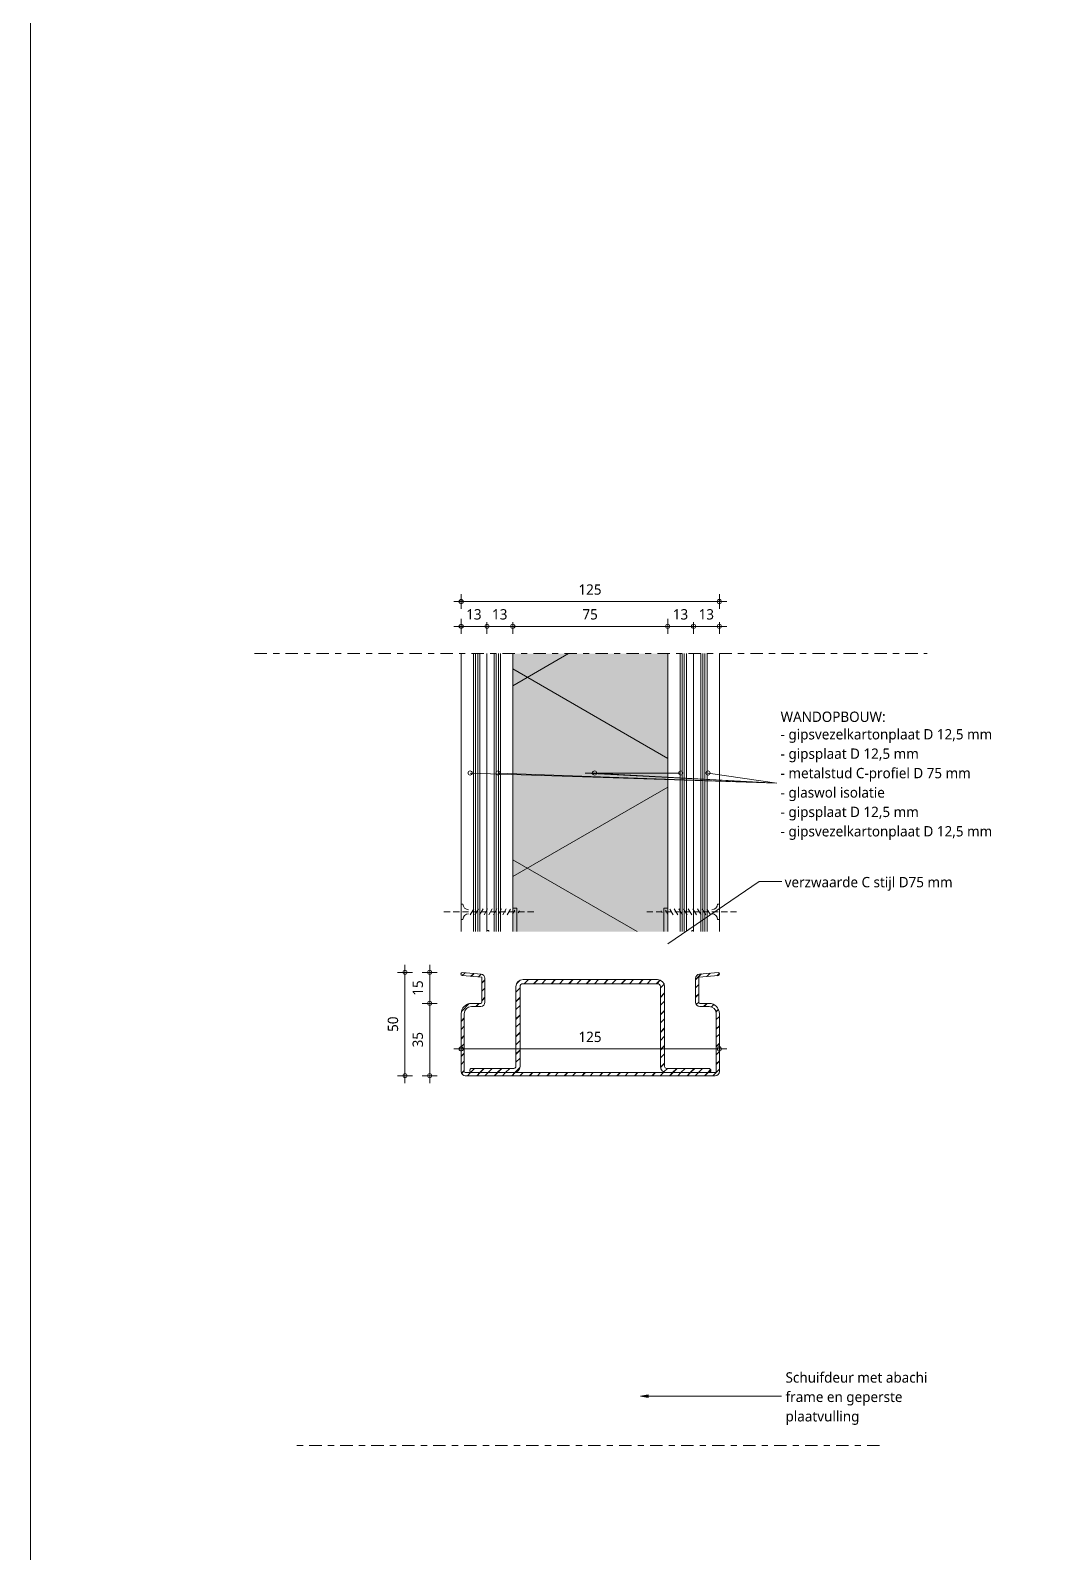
# Model space of a CAD drawing. Header units: millimetres. Extents: x 32900 to 38291, y -18988 to 4133.
# Drawn here: x 37280 to 37770, y -15989 to -15252 of the extents above; entities that cross this region are included whole.
import ezdxf

# ---------------------------------------------------------------- set-up
doc = ezdxf.new("R2010")
doc.units = ezdxf.units.MM
doc.linetypes.add('MV_center', pattern=[15, 6, -3, 3, -3])
doc.linetypes.add('MV_hidden_2', pattern=[4.5, 3, -1.5])
for name, color, linetype, lineweight in [('A-ANNO-DIMS', 211, 'Continuous', 13), ('A-ANNO-DIMS-2', 211, 'Continuous', 13), ('A-ANNO-IDEN', 131, 'Continuous', 18), ('A-ANNO-NOTE', 131, 'Continuous', 18), ('A-DETL', 90, 'Continuous', 13), ('A-DETL-GENF', 92, 'Continuous', 18), ('A-DETL-THIN', 151, 'Continuous', 18)]:
    doc.layers.add(name, color=color, linetype=linetype, lineweight=lineweight)
doc.styles.add('Segoe UI', font='segoeui.ttf', dxfattribs={"height": 5})
doc.styles.add('Segoe UI_B', font='segoeui.ttf', dxfattribs={"height": 5})
doc.dimstyles.new('2_5_mm_4', dxfattribs={"dimscale": 304.8, "dimtxt": 5.23682, "dimasz": 0.006562, "dimexe": 0.011811, "dimexo": 0.0625, "dimgap": 0.005906, "dimtad": 1, "dimdec": 0, "dimzin": 0, "dimdsep": 46, "dimtxsty": 'Segoe UI', "dimblk1": 'DOTBLANK', "dimblk2": 'DOTBLANK', "dimsah": 1, "dimcen": 0.09, "dimdle": 0.011811, "dimazin": 0, "dimtfac": 1, "dimtdec": 4, "dimtix": 1, "dimtmove": 0, "dimatfit": 3, "dimfxl": 0.011811, "dimfxlon": 1, "dimtvp": 1, "dimtfill": 1, "dimtolj": 1, "dimtzin": 0, "dimarcsym": 2})
pattern_1 = [(90, (4, 0), (-10, 6e-16), []), (90, (5, 0), (-10, 6e-16), []), (90, (6, 0), (-10, 6e-16), []), (90, (7, 0), (-10, 6e-16), [])]
pattern_2 = [(45, (0, 0), (-4.2426407, 4.2426407), []), (45, (0.2, 0), (-4.2426407, 4.2426407), []), (45, (4, 0), (-4.2426407, 4.2426407), [])]

# ---------------------------------------------------------------- blocks, each defined once
blk = doc.blocks.new('42 isolatie - Type 1-3788554-Details ziekenhuis Utiliteitsgebouw')
at = {"layer": 'A-DETL-GENF'}
blk.add_hatch(color=256, dxfattribs=at).paths.add_polyline_path([(23.51, -75.8), (158.1, -75.8), (158.1, -0.8), (23.51, -0.8), (23.51, -44.56)])
at = {"layer": 'A-DETL-GENF', "lineweight": 13}
h = blk.add_hatch(dxfattribs=at)
h.set_pattern_fill('FP_3', color=256, style=0, pattern_type=2)
h.set_pattern_definition([(300, (0, 0), (-69.282, -40), []), (240, (0, 0), (-69.282, 40), [])])
h.paths.add_polyline_path([(23.51, -75.8), (158.1, -75.8), (158.1, -0.8), (23.51, -0.8), (23.51, -44.56)])
at = {"layer": 'A-DETL-GENF'}
for p, q in [((158.1, -0.8), (23.51, -0.8)), ((158.1, -0.8), (23.51, -0.8)), ((23.51, -75.8), (158.1, -75.8)), ((23.51, -75.8), (158.1, -75.8))]:
    blk.add_line(p, q, dxfattribs=at)
blk = doc.blocks.new('00 msprofiel - 75-V41-Details ziekenhuis Utiliteitsgebouw')
at = {"layer": 'A-DETL-GENF'}
for p, q in [((23.23, 37.5), (34.63, 37.5)), ((34.63, 37.5), (34.63, 35.54)), ((34.63, 35.54), (23.23, 35.54)), ((34.63, -35.54), (23.23, -35.54)), ((34.63, -37.5), (34.63, -35.54)), ((23.23, -37.5), (34.63, -37.5))]:
    blk.add_line(p, q, dxfattribs=at)
blk = doc.blocks.new('NLRS_00_DI_maskeer - Type 1-4234889-Details ziekenhuis Utiliteitsgebouw')
at = {"layer": 'A-DETL-GENF', "linetype": 'MV_center'}
blk.add_line((225.5, 0), (-100, 0), dxfattribs=at)
blk = doc.blocks.new('NLRS_00_DI_maskeer - Type 1-4234903-Details ziekenhuis Utiliteitsgebouw')
at = {"layer": 'A-DETL-GENF', "linetype": 'MV_center'}
blk.add_line((-100, 0), (185, 0), dxfattribs=at)
blk = doc.blocks.new('DIMBLOCK932-Details ziekenhuis Utiliteitsgebouw')
at = {"layer": 'A-ANNO-DIMS-2'}
for p, q in [((37600.48, -15540.63), (37600.48, -15537.03)), ((37612.98, -15540.63), (37612.98, -15537.03)), ((37616.58, -15540.63), (37600.48, -15540.63)), ((37600.48, -15540.63), (37600.48, -15544.23)), ((37612.98, -15540.63), (37612.98, -15544.23))]:
    blk.add_line(p, q, dxfattribs=at)
for centre in [(37600.48, -15540.63), (37612.98, -15540.63)]:
    blk.add_circle(centre, 1, dxfattribs=at)
at = {"layer": 'A-ANNO-DIMS-2', "color": 0, "insert": (37602.92, -15532.31), "char_height": 5, "width": 9.1406, "attachment_point": 1, "line_spacing_factor": 1.142579, "style": 'Segoe UI', "bg_fill": 3, "box_fill_scale": 1.25, "bg_fill_color": 9, "bg_fill_true_color": 13158600, "bg_fill_transparency": 0}
blk.add_mtext('13', dxfattribs=at)
blk = doc.blocks.new('_DotBlank')
at = {"color": 0, "linetype": 'ByBlock', "lineweight": -2}
blk.add_line((-0.5, 0), (-1, 0), dxfattribs=at)
blk.add_circle((0, 0), 0.5, dxfattribs=at)
blk = doc.blocks.new('DIMBLOCK933-Details ziekenhuis Utiliteitsgebouw')
at = {"layer": 'A-ANNO-DIMS-2'}
for p, q in [((37587.98, -15540.63), (37587.98, -15537.03)), ((37600.48, -15540.63), (37600.48, -15537.03)), ((37600.48, -15540.63), (37587.98, -15540.63)), ((37587.98, -15540.63), (37587.98, -15544.23)), ((37600.48, -15540.63), (37600.48, -15544.23))]:
    blk.add_line(p, q, dxfattribs=at)
for centre in [(37587.98, -15540.63), (37600.48, -15540.63)]:
    blk.add_circle(centre, 1, dxfattribs=at)
at = {"layer": 'A-ANNO-DIMS-2', "color": 0, "insert": (37590.42, -15532.31), "char_height": 5, "width": 9.1406, "attachment_point": 1, "line_spacing_factor": 1.142579, "style": 'Segoe UI', "bg_fill": 3, "box_fill_scale": 1.25, "bg_fill_color": 9, "bg_fill_true_color": 13158600, "bg_fill_transparency": 0}
blk.add_mtext('13', dxfattribs=at)
blk = doc.blocks.new('DIMBLOCK934-Details ziekenhuis Utiliteitsgebouw')
at = {"layer": 'A-ANNO-DIMS-2'}
for p, q in [((37512.98, -15540.63), (37512.98, -15537.03)), ((37587.98, -15540.63), (37587.98, -15537.03)), ((37587.98, -15540.63), (37512.98, -15540.63)), ((37512.98, -15540.63), (37512.98, -15544.23)), ((37587.98, -15540.63), (37587.98, -15544.23))]:
    blk.add_line(p, q, dxfattribs=at)
for centre in [(37512.98, -15540.63), (37587.98, -15540.63)]:
    blk.add_circle(centre, 1, dxfattribs=at)
at = {"layer": 'A-ANNO-DIMS-2', "color": 0, "insert": (37546.67, -15532.31), "char_height": 5, "width": 9.1406, "attachment_point": 1, "line_spacing_factor": 1.142579, "style": 'Segoe UI', "bg_fill": 3, "box_fill_scale": 1.25, "bg_fill_color": 9, "bg_fill_true_color": 13158600, "bg_fill_transparency": 0}
blk.add_mtext('75', dxfattribs=at)
blk = doc.blocks.new('DIMBLOCK935-Details ziekenhuis Utiliteitsgebouw')
at = {"layer": 'A-ANNO-DIMS-2'}
for p, q in [((37500.48, -15540.63), (37500.48, -15537.03)), ((37512.98, -15540.63), (37512.98, -15537.03)), ((37512.98, -15540.63), (37500.48, -15540.63)), ((37500.48, -15540.63), (37500.48, -15544.23)), ((37512.98, -15540.63), (37512.98, -15544.23))]:
    blk.add_line(p, q, dxfattribs=at)
for centre in [(37500.48, -15540.63), (37512.98, -15540.63)]:
    blk.add_circle(centre, 1, dxfattribs=at)
at = {"layer": 'A-ANNO-DIMS-2', "color": 0, "insert": (37502.92, -15532.31), "char_height": 5, "width": 9.1406, "attachment_point": 1, "line_spacing_factor": 1.142579, "style": 'Segoe UI', "bg_fill": 3, "box_fill_scale": 1.25, "bg_fill_color": 9, "bg_fill_true_color": 13158600, "bg_fill_transparency": 0}
blk.add_mtext('13', dxfattribs=at)
blk = doc.blocks.new('DIMBLOCK936-Details ziekenhuis Utiliteitsgebouw')
at = {"layer": 'A-ANNO-DIMS-2'}
for p, q in [((37487.98, -15540.63), (37487.98, -15537.03)), ((37500.48, -15540.63), (37500.48, -15537.03)), ((37500.48, -15540.63), (37484.38, -15540.63)), ((37487.98, -15540.63), (37487.98, -15544.23)), ((37500.48, -15540.63), (37500.48, -15544.23))]:
    blk.add_line(p, q, dxfattribs=at)
for centre in [(37487.98, -15540.63), (37500.48, -15540.63)]:
    blk.add_circle(centre, 1, dxfattribs=at)
at = {"layer": 'A-ANNO-DIMS-2', "color": 0, "insert": (37490.42, -15532.31), "char_height": 5, "width": 9.1406, "attachment_point": 1, "line_spacing_factor": 1.142579, "style": 'Segoe UI', "bg_fill": 3, "box_fill_scale": 1.25, "bg_fill_color": 9, "bg_fill_true_color": 13158600, "bg_fill_transparency": 0}
blk.add_mtext('13', dxfattribs=at)
blk = doc.blocks.new('DIMBLOCK937-Details ziekenhuis Utiliteitsgebouw')
at = {"layer": 'A-ANNO-DIMS-2'}
for p, q in [((37484.38, -15528.63), (37616.58, -15528.63)), ((37487.98, -15528.63), (37487.98, -15525.03)), ((37487.98, -15528.63), (37487.98, -15532.23)), ((37612.98, -15528.63), (37612.98, -15525.03)), ((37612.98, -15528.63), (37612.98, -15532.23))]:
    blk.add_line(p, q, dxfattribs=at)
for centre in [(37487.98, -15528.63), (37612.98, -15528.63)]:
    blk.add_circle(centre, 1, dxfattribs=at)
at = {"layer": 'A-ANNO-DIMS-2', "color": 0, "insert": (37544.76, -15520.31), "char_height": 5, "width": 13.7109, "attachment_point": 1, "line_spacing_factor": 1.142579, "style": 'Segoe UI', "bg_fill": 3, "box_fill_scale": 1.25, "bg_fill_color": 9, "bg_fill_true_color": 13158600, "bg_fill_transparency": 0}
blk.add_mtext('125', dxfattribs=at)
blk = doc.blocks.new('DIMBLOCK939-Details ziekenhuis Utiliteitsgebouw')
at = {"layer": 'A-ANNO-DIMS-2'}
for p, q in [((37472.79, -15723.13), (37469.19, -15723.13)), ((37472.79, -15761.73), (37472.79, -15723.13)), ((37472.79, -15723.13), (37476.39, -15723.13)), ((37472.79, -15758.13), (37469.19, -15758.13)), ((37472.79, -15758.13), (37476.39, -15758.13))]:
    blk.add_line(p, q, dxfattribs=at)
for centre in [(37472.79, -15723.13), (37472.79, -15758.13)]:
    blk.add_circle(centre, 1, dxfattribs=at)
at = {"layer": 'A-ANNO-DIMS-2', "color": 0, "insert": (37464.46, -15744.44), "char_height": 5, "width": 9.1406, "attachment_point": 1, "rotation": 90, "line_spacing_factor": 1.142579, "style": 'Segoe UI', "bg_fill": 3, "box_fill_scale": 1.25, "bg_fill_color": 9, "bg_fill_true_color": 13158600, "bg_fill_transparency": 0}
blk.add_mtext('35', dxfattribs=at)
blk = doc.blocks.new('DIMBLOCK940-Details ziekenhuis Utiliteitsgebouw')
at = {"layer": 'A-ANNO-DIMS-2'}
for p, q in [((37472.79, -15708.13), (37469.19, -15708.13)), ((37472.79, -15723.13), (37472.79, -15704.53)), ((37472.79, -15708.13), (37476.39, -15708.13)), ((37472.79, -15723.13), (37469.19, -15723.13)), ((37472.79, -15723.13), (37476.39, -15723.13))]:
    blk.add_line(p, q, dxfattribs=at)
for centre in [(37472.79, -15708.13), (37472.79, -15723.13)]:
    blk.add_circle(centre, 1, dxfattribs=at)
at = {"layer": 'A-ANNO-DIMS-2', "color": 0, "insert": (37464.46, -15719.44), "char_height": 5, "width": 9.1406, "attachment_point": 1, "rotation": 90, "line_spacing_factor": 1.142579, "style": 'Segoe UI', "bg_fill": 3, "box_fill_scale": 1.25, "bg_fill_color": 9, "bg_fill_true_color": 13158600, "bg_fill_transparency": 0}
blk.add_mtext('15', dxfattribs=at)
blk = doc.blocks.new('DIMBLOCK941-Details ziekenhuis Utiliteitsgebouw')
at = {"layer": 'A-ANNO-DIMS-2'}
for p, q in [((37460.79, -15708.13), (37457.19, -15708.13)), ((37460.79, -15761.73), (37460.79, -15704.53)), ((37460.79, -15708.13), (37464.39, -15708.13)), ((37460.79, -15758.13), (37457.19, -15758.13)), ((37460.79, -15758.13), (37464.39, -15758.13))]:
    blk.add_line(p, q, dxfattribs=at)
for centre in [(37460.79, -15708.13), (37460.79, -15758.13)]:
    blk.add_circle(centre, 1, dxfattribs=at)
at = {"layer": 'A-ANNO-DIMS-2', "color": 0, "insert": (37452.46, -15736.94), "char_height": 5, "width": 9.1406, "attachment_point": 1, "rotation": 90, "line_spacing_factor": 1.142579, "style": 'Segoe UI', "bg_fill": 3, "box_fill_scale": 1.25, "bg_fill_color": 9, "bg_fill_true_color": 13158600, "bg_fill_transparency": 0}
blk.add_mtext('50', dxfattribs=at)
blk = doc.blocks.new('DIMBLOCK942-Details ziekenhuis Utiliteitsgebouw')
at = {"layer": 'A-ANNO-DIMS-2'}
for p, q in [((37484.38, -15745.17), (37616.58, -15745.17)), ((37487.98, -15745.17), (37487.98, -15741.57)), ((37487.98, -15745.17), (37487.98, -15748.77)), ((37612.98, -15745.17), (37612.98, -15741.57)), ((37612.98, -15745.17), (37612.98, -15748.77))]:
    blk.add_line(p, q, dxfattribs=at)
for centre in [(37487.98, -15745.17), (37612.98, -15745.17)]:
    blk.add_circle(centre, 1, dxfattribs=at)
at = {"layer": 'A-ANNO-DIMS-2', "color": 0, "insert": (37544.76, -15736.85), "char_height": 5, "width": 13.7109, "attachment_point": 1, "line_spacing_factor": 1.142579, "style": 'Segoe UI', "bg_fill": 3, "box_fill_scale": 1.25, "bg_fill_color": 9, "bg_fill_true_color": 13158600, "bg_fill_transparency": 0}
blk.add_mtext('125', dxfattribs=at)

msp = doc.modelspace()

# ---------------------------------------------------------------- hatches: boundary and pattern name
at = {"layer": 'A-ANNO-NOTE'}
msp.add_hatch(color=256, dxfattribs=at).paths.add_polyline_path([(37574.86, -15913.26), (37578.46, -15913.9), (37578.46, -15912.63)])
at = {"layer": 'A-DETL-GENF', "lineweight": 13}
h = msp.add_hatch(dxfattribs=at)
h.set_pattern_fill('FP_2', color=254, style=0, pattern_type=2)
h.set_pattern_definition(pattern_1)
h.paths.add_polyline_path([(37487.98, -15688.39), (37500.48, -15688.39), (37500.48, -15553.8), (37487.98, -15553.8), (37487.98, -15671.31)])
h = msp.add_hatch(dxfattribs=at)
h.set_pattern_fill('FP_2', color=254, style=0, pattern_type=2)
h.set_pattern_definition(pattern_1)
h.paths.add_polyline_path([(37504.83, -15688.39), (37512.98, -15688.39), (37512.98, -15553.8), (37500.48, -15553.8), (37500.48, -15688.39)])
h = msp.add_hatch(dxfattribs=at)
h.set_pattern_fill('FP_2', color=254, style=0, pattern_type=2)
h.set_pattern_definition(pattern_1)
h.paths.add_polyline_path([(37587.98, -15688.39), (37600.48, -15688.39), (37600.48, -15553.8), (37587.98, -15553.8), (37587.98, -15671.31)])
h = msp.add_hatch(dxfattribs=at)
h.set_pattern_fill('FP_2', color=254, style=0, pattern_type=2)
h.set_pattern_definition(pattern_1)
h.paths.add_polyline_path([(37612.98, -15688.39), (37612.98, -15553.8), (37600.48, -15553.8), (37600.48, -15688.39), (37608.64, -15688.39)])
h = msp.add_hatch(dxfattribs=at)
h.set_pattern_fill('FP_19', color=254, style=0, pattern_type=2)
h.set_pattern_definition(pattern_2)
h.paths.add_polyline_path([(37608.64, -15758.13), (37610.98, -15758.13), (37611.5, -15758.06), (37611.98, -15757.86), (37612.39, -15757.54), (37612.71, -15757.13), (37612.91, -15756.64), (37612.98, -15756.13), (37612.98, -15728.13), (37612.81, -15726.84), (37612.31, -15725.63), (37611.51, -15724.6), (37610.48, -15723.8), (37609.27, -15723.3), (37607.98, -15723.13), (37603.35, -15723.12), (37603.23, -15723.07), (37603.12, -15722.99), (37603.04, -15722.88), (37602.99, -15722.76), (37602.98, -15722.63), (37602.98, -15710.48), (37612.47, -15709.68), (37612.64, -15709.63), (37612.8, -15709.53), (37612.92, -15709.4), (37613.01, -15709.24), (37613.06, -15709.06), (37613.07, -15708.88), (37613.03, -15708.7), (37612.95, -15708.53), (37612.83, -15708.39), (37612.68, -15708.29), (37612.51, -15708.22), (37612.32, -15708.2), (37603.28, -15708.95), (37602.8, -15709.06), (37602.36, -15709.28), (37601.99, -15709.6), (37601.71, -15710), (37601.54, -15710.46), (37601.48, -15710.94), (37601.48, -15722.63), (37601.55, -15723.15), (37601.75, -15723.63), (37602.06, -15724.05), (37602.48, -15724.36), (37602.96, -15724.56), (37603.48, -15724.63), (37607.98, -15724.63), (37608.88, -15724.75), (37609.73, -15725.1), (37610.45, -15725.66), (37611.01, -15726.38), (37611.36, -15727.23), (37611.48, -15728.13), (37611.46, -15756.26), (37611.41, -15756.38), (37611.33, -15756.48), (37611.23, -15756.56), (37611.11, -15756.61), (37610.98, -15756.63), (37489.85, -15756.61), (37489.73, -15756.56), (37489.62, -15756.48), (37489.54, -15756.38), (37489.49, -15756.26), (37489.48, -15756.13), (37489.48, -15728.13), (37489.6, -15727.23), (37489.95, -15726.38), (37490.5, -15725.66), (37491.23, -15725.1), (37492.07, -15724.75), (37492.98, -15724.63), (37497.48, -15724.63), (37498, -15724.56), (37498.48, -15724.36), (37498.89, -15724.05), (37499.21, -15723.63), (37499.41, -15723.15), (37499.48, -15722.63), (37499.48, -15710.94), (37499.42, -15710.46), (37499.24, -15710), (37498.96, -15709.6), (37498.59, -15709.28), (37498.15, -15709.06), (37497.68, -15708.95), (37488.63, -15708.2), (37488.45, -15708.22), (37488.28, -15708.29), (37488.13, -15708.39), (37488.01, -15708.53), (37487.93, -15708.7), (37487.89, -15708.88), (37487.89, -15709.06), (37487.94, -15709.24), (37488.03, -15709.4), (37488.16, -15709.53), (37488.31, -15709.63), (37488.49, -15709.68), (37497.98, -15710.48), (37497.96, -15722.76), (37497.91, -15722.88), (37497.83, -15722.99), (37497.73, -15723.07), (37497.61, -15723.12), (37497.48, -15723.13), (37492.98, -15723.13), (37491.68, -15723.3), (37490.48, -15723.8), (37489.44, -15724.6), (37488.65, -15725.63), (37488.15, -15726.84), (37487.98, -15728.13), (37487.98, -15756.13), (37488.05, -15756.64), (37488.25, -15757.13), (37488.56, -15757.54), (37488.98, -15757.86), (37489.46, -15758.06), (37489.98, -15758.13), (37556.73, -15758.13)])
h = msp.add_hatch(dxfattribs=at)
h.set_pattern_fill('FP_19', color=254, style=0, pattern_type=2)
h.set_pattern_definition(pattern_2)
h.paths.add_polyline_path([(37607.84, -15756.63), (37608.1, -15756.59), (37608.34, -15756.49), (37608.54, -15756.33), (37608.7, -15756.13), (37608.8, -15755.89), (37608.84, -15755.63), (37608.8, -15755.37), (37608.7, -15755.13), (37608.54, -15754.92), (37608.34, -15754.76), (37608.1, -15754.66), (37607.84, -15754.63), (37587.42, -15754.63), (37587.18, -15754.59), (37586.95, -15754.5), (37586.75, -15754.35), (37586.6, -15754.15), (37586.51, -15753.92), (37586.48, -15753.68), (37586.48, -15715.1), (37586.36, -15714.2), (37586.01, -15713.36), (37585.46, -15712.64), (37584.74, -15712.09), (37583.9, -15711.74), (37583, -15711.62), (37517.95, -15711.62), (37517.05, -15711.74), (37516.21, -15712.09), (37515.49, -15712.64), (37514.94, -15713.36), (37514.6, -15714.2), (37514.48, -15715.1), (37514.48, -15753.68), (37514.45, -15753.92), (37514.35, -15754.15), (37514.2, -15754.35), (37514, -15754.5), (37513.78, -15754.59), (37513.53, -15754.63), (37493.12, -15754.63), (37492.86, -15754.66), (37492.62, -15754.76), (37492.41, -15754.92), (37492.25, -15755.13), (37492.15, -15755.37), (37492.12, -15755.63), (37492.15, -15755.89), (37492.25, -15756.13), (37492.41, -15756.33), (37492.62, -15756.49), (37492.86, -15756.59), (37493.12, -15756.63), (37513.53, -15756.63), (37514.29, -15756.53), (37515, -15756.23), (37515.61, -15755.76), (37516.08, -15755.15), (37516.38, -15754.44), (37516.48, -15753.68), (37516.48, -15715.1), (37516.53, -15714.72), (37516.67, -15714.36), (37516.91, -15714.05), (37517.21, -15713.82), (37517.57, -15713.67), (37517.95, -15713.62), (37583, -15713.62), (37583.39, -15713.67), (37583.74, -15713.82), (37584.05, -15714.05), (37584.28, -15714.36), (37584.43, -15714.72), (37584.48, -15715.1), (37584.48, -15753.68), (37584.58, -15754.44), (37584.87, -15755.15), (37585.34, -15755.76), (37585.95, -15756.23), (37586.66, -15756.53), (37587.42, -15756.63)])

# ---------------------------------------------------------------- linework, layer by layer
at = {"layer": 'A-ANNO-IDEN'}
for p, q in [((37587.98, -15694.31), (37632.16, -15664.1)), ((37632.16, -15664.1), (37643.78, -15664.1))]:
    msp.add_line(p, q, dxfattribs=at)
at = {"layer": 'A-ANNO-NOTE'}
for p, q in [((37492.32, -15611.63), (37640.71, -15616.47)), ((37505.83, -15611.63), (37640.71, -15616.47)), ((37548.09, -15611.63), (37640.71, -15616.47)), ((37594.21, -15611.63), (37548.09, -15611.63)), ((37552.55, -15611.63), (37640.71, -15616.47)), ((37607.48, -15611.63), (37640.71, -15616.47)), ((37578.46, -15912.63), (37574.86, -15913.26)), ((37574.86, -15913.26), (37578.46, -15913.9)), ((37574.86, -15913.26), (37643.09, -15913.26)), ((37578.46, -15913.9), (37578.46, -15912.63))]:
    msp.add_line(p, q, dxfattribs=at)
for centre in [(37492.32, -15611.63), (37505.83, -15611.63), (37552.55, -15611.63), (37594.21, -15611.63), (37607.48, -15611.63)]:
    msp.add_circle(centre, 1, dxfattribs=at)
at = {"layer": 'A-DETL', "lineweight": 18}
msp.add_line((37279.51, 3651.86), (37279.51, -18988.14), dxfattribs=at)
at = {"layer": 'A-DETL', "linetype": 'MV_hidden_2'}
for p, q in [((37479.62, -15678.8), (37524.62, -15678.8)), ((37621.34, -15678.8), (37576.34, -15678.8))]:
    msp.add_line(p, q, dxfattribs=at)
at = {"layer": 'A-DETL'}
for p, q in [((37487.98, -15675.05), (37487.98, -15682.55)), ((37487.98, -15675.05), (37488.83, -15675.05)), ((37492.33, -15680.3), (37494.06, -15677.3)), ((37494.58, -15680.3), (37496.31, -15677.3)), ((37496.83, -15680.3), (37498.56, -15677.3)), ((37499.08, -15680.3), (37500.81, -15677.3)), ((37501.33, -15680.3), (37503.06, -15677.3)), ((37503.58, -15680.3), (37505.31, -15677.3)), ((37505.83, -15680.3), (37507.56, -15677.3)), ((37508.08, -15680.3), (37509.81, -15677.3)), ((37510.33, -15680.3), (37511.94, -15677.51)), ((37512.85, -15680.02), (37514.04, -15677.96)), ((37515.66, -15679.31), (37516.18, -15678.4)), ((37585.29, -15679.31), (37584.77, -15678.4)), ((37588.1, -15680.02), (37586.91, -15677.96)), ((37590.63, -15680.3), (37589.02, -15677.51)), ((37592.88, -15680.3), (37591.15, -15677.3)), ((37595.13, -15680.3), (37593.4, -15677.3)), ((37597.38, -15680.3), (37595.65, -15677.3)), ((37599.63, -15680.3), (37597.9, -15677.3)), ((37601.88, -15680.3), (37600.15, -15677.3)), ((37604.13, -15680.3), (37602.4, -15677.3)), ((37606.38, -15680.3), (37604.65, -15677.3)), ((37608.63, -15680.3), (37606.9, -15677.3)), ((37612.98, -15675.05), (37612.13, -15675.05)), ((37612.98, -15675.05), (37612.98, -15682.55)), ((37487.98, -15682.55), (37488.83, -15682.55)), ((37612.98, -15682.55), (37612.13, -15682.55)), ((37500.48, -15687.83), (37500.48, -15688.39)), ((37500.48, -15687.83), (37501.33, -15687.83)), ((37600.48, -15687.83), (37599.63, -15687.83)), ((37600.48, -15687.83), (37600.48, -15688.39)), ((37497.68, -15708.95), (37488.63, -15708.2)), ((37612.32, -15708.2), (37603.28, -15708.95)), ((37488.49, -15709.68), (37497.98, -15710.48)), ((37497.98, -15710.48), (37497.98, -15722.63)), ((37499.48, -15722.63), (37499.48, -15710.94)), ((37514.48, -15715.1), (37514.48, -15736.22)), ((37516.48, -15736.22), (37516.48, -15715.1)), ((37583, -15711.62), (37517.95, -15711.62)), ((37517.95, -15713.62), (37583, -15713.62)), ((37584.48, -15715.1), (37584.48, -15753.68)), ((37586.48, -15753.68), (37586.48, -15715.1)), ((37601.48, -15710.94), (37601.48, -15722.63)), ((37602.98, -15710.48), (37612.47, -15709.68)), ((37602.98, -15722.63), (37602.98, -15710.48)), ((37487.98, -15728.13), (37487.98, -15756.13)), ((37489.48, -15756.13), (37489.48, -15728.13)), ((37497.48, -15723.13), (37492.98, -15723.13)), ((37492.98, -15724.63), (37497.48, -15724.63)), ((37607.98, -15723.13), (37603.48, -15723.13)), ((37603.48, -15724.63), (37607.98, -15724.63)), ((37611.48, -15728.13), (37611.48, -15756.13)), ((37612.98, -15756.13), (37612.98, -15728.13)), ((37514.48, -15736.22), (37514.48, -15753.68)), ((37516.48, -15753.68), (37516.48, -15736.22)), ((37610.98, -15756.63), (37489.98, -15756.63)), ((37489.98, -15758.13), (37610.98, -15758.13)), ((37513.53, -15754.63), (37493.12, -15754.63)), ((37607.84, -15754.63), (37587.42, -15754.63))]:
    msp.add_line(p, q, dxfattribs=at)
for centre, radius, start, end in [((37491.58, -15675.05), 2.75, 180, 270), ((37609.38, -15675.05), 2.75, 270, 0), ((37491.58, -15682.55), 2.75, 90, 180), ((37609.38, -15682.55), 2.75, 0, 90), ((37504.08, -15687.83), 2.75, 180, 192.17574), ((37596.88, -15687.83), 2.75, 347.82426, 0), ((37488.63, -15708.95), 0.75, 90.27965, 258.7411), ((37612.32, -15708.95), 0.75, 281.2589, 89.72035), ((37497.48, -15710.94), 2, 360, 84.28941), ((37517.95, -15715.1), 3.47, 90, 180), ((37517.95, -15715.1), 1.47, 90, 180), ((37583, -15715.1), 3.47, 0, 90), ((37583, -15715.1), 1.47, 0, 90), ((37603.48, -15710.94), 2, 95.71059, 180), ((37497.48, -15722.63), 2, 270, 0), ((37497.48, -15722.63), 0.5, 270, 360), ((37603.48, -15722.63), 2, 180, 270), ((37603.48, -15722.63), 0.5, 180, 270), ((37492.98, -15728.13), 5, 90, 180), ((37492.98, -15728.13), 3.5, 90, 180), ((37607.98, -15728.13), 5, 360, 90), ((37607.98, -15728.13), 3.5, 0, 90), ((37489.98, -15756.13), 2, 180, 270), ((37489.98, -15756.13), 0.5, 180, 270), ((37493.12, -15755.63), 1, 90, 270), ((37513.53, -15753.68), 0.947, 270, 360), ((37513.53, -15753.68), 2.95, 270, 0), ((37587.42, -15753.68), 2.95, 180, 270), ((37587.42, -15753.68), 0.947, 180, 270), ((37607.84, -15755.63), 1, 270, 90), ((37610.98, -15756.13), 2, 270, 0), ((37610.98, -15756.13), 0.5, 270, 360)]:
    msp.add_arc(centre, radius, start, end, dxfattribs=at)
at = {"layer": 'A-DETL-THIN'}
for p, q in [((37487.98, -15553.8), (37487.98, -15688.39)), ((37500.48, -15688.39), (37500.48, -15553.8)), ((37600.48, -15553.8), (37600.48, -15688.39)), ((37612.98, -15688.39), (37612.98, -15553.8))]:
    msp.add_line(p, q, dxfattribs=at)

# ---------------------------------------------------------------- block references
at = {"layer": 'A-DETL-GENF', "linetype": 'MV_center', "rotation": 180}
for name, p in [('NLRS_00_DI_maskeer - Type 1-4234889-Details ziekenhuis Utiliteitsgebouw', (37613.48, -15553.8)), ('NLRS_00_DI_maskeer - Type 1-4234903-Details ziekenhuis Utiliteitsgebouw', (37590.48, -15937.19))]:
    msp.add_blockref(name, p, dxfattribs=at)
at = {"layer": 'A-DETL-GENF'}
for name, p, rotation in [('42 isolatie - Type 1-3788554-Details ziekenhuis Utiliteitsgebouw', (37512.18, -15711.9), 90.00000000000018), ('00 msprofiel - 75-V41-Details ziekenhuis Utiliteitsgebouw', (37550.48, -15711.62), 89.99999999999991)]:
    msp.add_blockref(name, p, dxfattribs=dict(at, rotation=rotation))

# ---------------------------------------------------------------- texts
at = {"layer": 'A-ANNO-NOTE', "lineweight": 13, "char_height": 5, "attachment_point": 1, "style": 'Segoe UI', "bg_fill": 3, "box_fill_scale": 1.25, "bg_fill_color": 9, "bg_fill_true_color": 13158600, "bg_fill_transparency": 0}
for s, insert, width in [('- gipsvezelkartonplaat D 12,5 mm', (37642.61, -15590.37), 126.5063), ('Schuifdeur met abachi', (37644.99, -15901.71), 83.8565)]:
    msp.add_mtext(s, dxfattribs=dict(at, insert=insert, width=width))

# ---------------------------------------------------------------- dimensions: what is measured, and where the dimension line sits
at = {"layer": 'A-ANNO-DIMS'}
dim = msp.add_linear_dim(base=(37600.47724955, -15540.63098779), p1=(37612.97724955, -15544.23098779), p2=(37600.47724955, -15544.23098779), dimstyle='2_5_mm_4', override={"dimpost": '<>', "dimfxl": 12.5}, dxfattribs=at)
dim.commit()
dim.dimension.update_dxf_attribs({"geometry": 'DIMBLOCK932-Details ziekenhuis Utiliteitsgebouw', "text_midpoint": (37606.72724955, -15536.2316154)})
dim = msp.add_linear_dim(base=(37472.79, -15723.13), p1=(37476.39, -15758.13), p2=(37476.39, -15723.13), angle=90, dimstyle='2_5_mm_4', override={"dimpost": '<>', "dimfxl": 34.993583}, dxfattribs=at)
dim.commit()
dim.dimension.update_dxf_attribs({"geometry": 'DIMBLOCK939-Details ziekenhuis Utiliteitsgebouw', "text_midpoint": (37468.4, -15740.63)})

# ---------------------------------------------------------------- next in the draw order: texts
at = {"layer": 'A-ANNO-IDEN', "lineweight": 13, "insert": (37644.56, -15661.94), "char_height": 5, "width": 99.8903, "attachment_point": 1, "style": 'Segoe UI', "bg_fill": 3, "box_fill_scale": 1.25, "bg_fill_color": 9, "bg_fill_true_color": 13158600, "bg_fill_transparency": 0}
msp.add_mtext('verzwaarde C stijl D75 mm', dxfattribs=at)
at = {"layer": 'A-ANNO-NOTE', "lineweight": 13, "char_height": 5, "attachment_point": 1, "bg_fill": 3, "box_fill_scale": 1.25, "bg_fill_color": 9, "bg_fill_true_color": 13158600, "bg_fill_transparency": 0}
for s, insert, width, style in [('WANDOPBOUW:', (37642.61, -15581.9), 67.8228, 'Segoe UI_B'), ('- gipsplaat D 12,5 mm', (37642.61, -15599.76), 83.5358, 'Segoe UI'), ('frame en geperste', (37644.99, -15911.11), 68.6245, 'Segoe UI')]:
    msp.add_mtext(s, dxfattribs=dict(at, insert=insert, width=width, style=style))

# ---------------------------------------------------------------- next in the draw order: dimensions: what is measured, and where the dimension line sits
at = {"layer": 'A-ANNO-DIMS'}
for base, p1, p2, override, picture, middle in [((37587.97724955, -15540.63098779), (37600.47724955, -15544.23098779), (37587.97724955, -15544.23098779), {"dimpost": '<>', "dimfxl": 12.5}, 'DIMBLOCK933-Details ziekenhuis Utiliteitsgebouw', (37594.22724955, -15536.2316154)), ((37612.98, -15745.17), (37487.98, -15741.57), (37612.98, -15741.57), {"dimpost": '<>', "dimfxl": 125}, 'DIMBLOCK942-Details ziekenhuis Utiliteitsgebouw', (37550.48, -15740.77))]:
    dim = msp.add_linear_dim(base=base, p1=p1, p2=p2, dimstyle='2_5_mm_4', override=override, dxfattribs=at)
    dim.commit()
    dim.dimension.update_dxf_attribs({"geometry": picture, "text_midpoint": middle})
dim = msp.add_linear_dim(base=(37472.79, -15708.13), p1=(37476.39, -15723.13), p2=(37476.39, -15708.13), angle=90, dimstyle='2_5_mm_4', override={"dimpost": '<>', "dimfxl": 15}, dxfattribs=at)
dim.commit()
dim.dimension.update_dxf_attribs({"geometry": 'DIMBLOCK940-Details ziekenhuis Utiliteitsgebouw', "text_midpoint": (37468.39, -15715.63)})

# ---------------------------------------------------------------- next in the draw order: texts
at = {"layer": 'A-ANNO-NOTE', "lineweight": 13, "char_height": 5, "attachment_point": 1, "style": 'Segoe UI', "bg_fill": 3, "box_fill_scale": 1.25, "bg_fill_color": 9, "bg_fill_true_color": 13158600, "bg_fill_transparency": 0}
for s, insert, width in [('- metalstud C-profiel D 75 mm', (37642.61, -15609.15), 115.6033), ('plaatvulling', (37644.99, -15920.5), 43.4515)]:
    msp.add_mtext(s, dxfattribs=dict(at, insert=insert, width=width))

# ---------------------------------------------------------------- next in the draw order: dimensions: what is measured, and where the dimension line sits
at = {"layer": 'A-ANNO-DIMS'}
dim = msp.add_linear_dim(base=(37512.98, -15540.63), p1=(37587.98, -15544.23), p2=(37512.98, -15544.23), dimstyle='2_5_mm_4', override={"dimpost": '<>', "dimfxl": 75}, dxfattribs=at)
dim.commit()
dim.dimension.update_dxf_attribs({"geometry": 'DIMBLOCK934-Details ziekenhuis Utiliteitsgebouw', "text_midpoint": (37550.48, -15536.29)})
dim = msp.add_linear_dim(base=(37460.79, -15708.13), p1=(37464.39, -15758.13), p2=(37464.39, -15708.13), angle=90, dimstyle='2_5_mm_4', override={"dimpost": '<>', "dimfxl": 49.993583}, dxfattribs=at)
dim.commit()
dim.dimension.update_dxf_attribs({"geometry": 'DIMBLOCK941-Details ziekenhuis Utiliteitsgebouw', "text_midpoint": (37456.4, -15733.13)})

# ---------------------------------------------------------------- next in the draw order: texts
at = {"layer": 'A-ANNO-NOTE', "lineweight": 13, "insert": (37642.61, -15618.55), "char_height": 5, "width": 62.692, "attachment_point": 1, "style": 'Segoe UI', "bg_fill": 3, "box_fill_scale": 1.25, "bg_fill_color": 9, "bg_fill_true_color": 13158600, "bg_fill_transparency": 0}
msp.add_mtext('- glaswol isolatie', dxfattribs=at)

# ---------------------------------------------------------------- next in the draw order: dimensions: what is measured, and where the dimension line sits
at = {"layer": 'A-ANNO-DIMS'}
dim = msp.add_linear_dim(base=(37500.47724955, -15540.63098779), p1=(37512.97724955, -15544.23098779), p2=(37500.47724955, -15544.23098779), dimstyle='2_5_mm_4', override={"dimpost": '<>', "dimfxl": 12.5}, dxfattribs=at)
dim.commit()
dim.dimension.update_dxf_attribs({"geometry": 'DIMBLOCK935-Details ziekenhuis Utiliteitsgebouw', "text_midpoint": (37506.72724955, -15536.2316154)})

# ---------------------------------------------------------------- next in the draw order: texts
at = {"layer": 'A-ANNO-NOTE', "lineweight": 13, "insert": (37642.61, -15627.94), "char_height": 5, "width": 83.5358, "attachment_point": 1, "style": 'Segoe UI', "bg_fill": 3, "box_fill_scale": 1.25, "bg_fill_color": 9, "bg_fill_true_color": 13158600, "bg_fill_transparency": 0}
msp.add_mtext('- gipsplaat D 12,5 mm', dxfattribs=at)

# ---------------------------------------------------------------- next in the draw order: dimensions: what is measured, and where the dimension line sits
at = {"layer": 'A-ANNO-DIMS'}
dim = msp.add_linear_dim(base=(37487.97724955, -15540.63098779), p1=(37500.47724955, -15544.23098779), p2=(37487.97724955, -15544.23098779), dimstyle='2_5_mm_4', override={"dimpost": '<>', "dimfxl": 12.5}, dxfattribs=at)
dim.commit()
dim.dimension.update_dxf_attribs({"geometry": 'DIMBLOCK936-Details ziekenhuis Utiliteitsgebouw', "text_midpoint": (37494.22724955, -15536.2316154)})

# ---------------------------------------------------------------- next in the draw order: texts
at = {"layer": 'A-ANNO-NOTE', "lineweight": 13, "insert": (37642.61, -15637.33), "char_height": 5, "width": 126.5063, "attachment_point": 1, "style": 'Segoe UI', "bg_fill": 3, "box_fill_scale": 1.25, "bg_fill_color": 9, "bg_fill_true_color": 13158600, "bg_fill_transparency": 0}
msp.add_mtext('- gipsvezelkartonplaat D 12,5 mm', dxfattribs=at)

# ---------------------------------------------------------------- next in the draw order: dimensions: what is measured, and where the dimension line sits
at = {"layer": 'A-ANNO-DIMS'}
dim = msp.add_linear_dim(base=(37612.98, -15528.63), p1=(37487.98, -15525.03), p2=(37612.98, -15525.03), dimstyle='2_5_mm_4', override={"dimpost": '<>', "dimfxl": 125}, dxfattribs=at)
dim.commit()
dim.dimension.update_dxf_attribs({"geometry": 'DIMBLOCK937-Details ziekenhuis Utiliteitsgebouw', "text_midpoint": (37550.48, -15524.23)})

doc.saveas('drawing.dxf')
